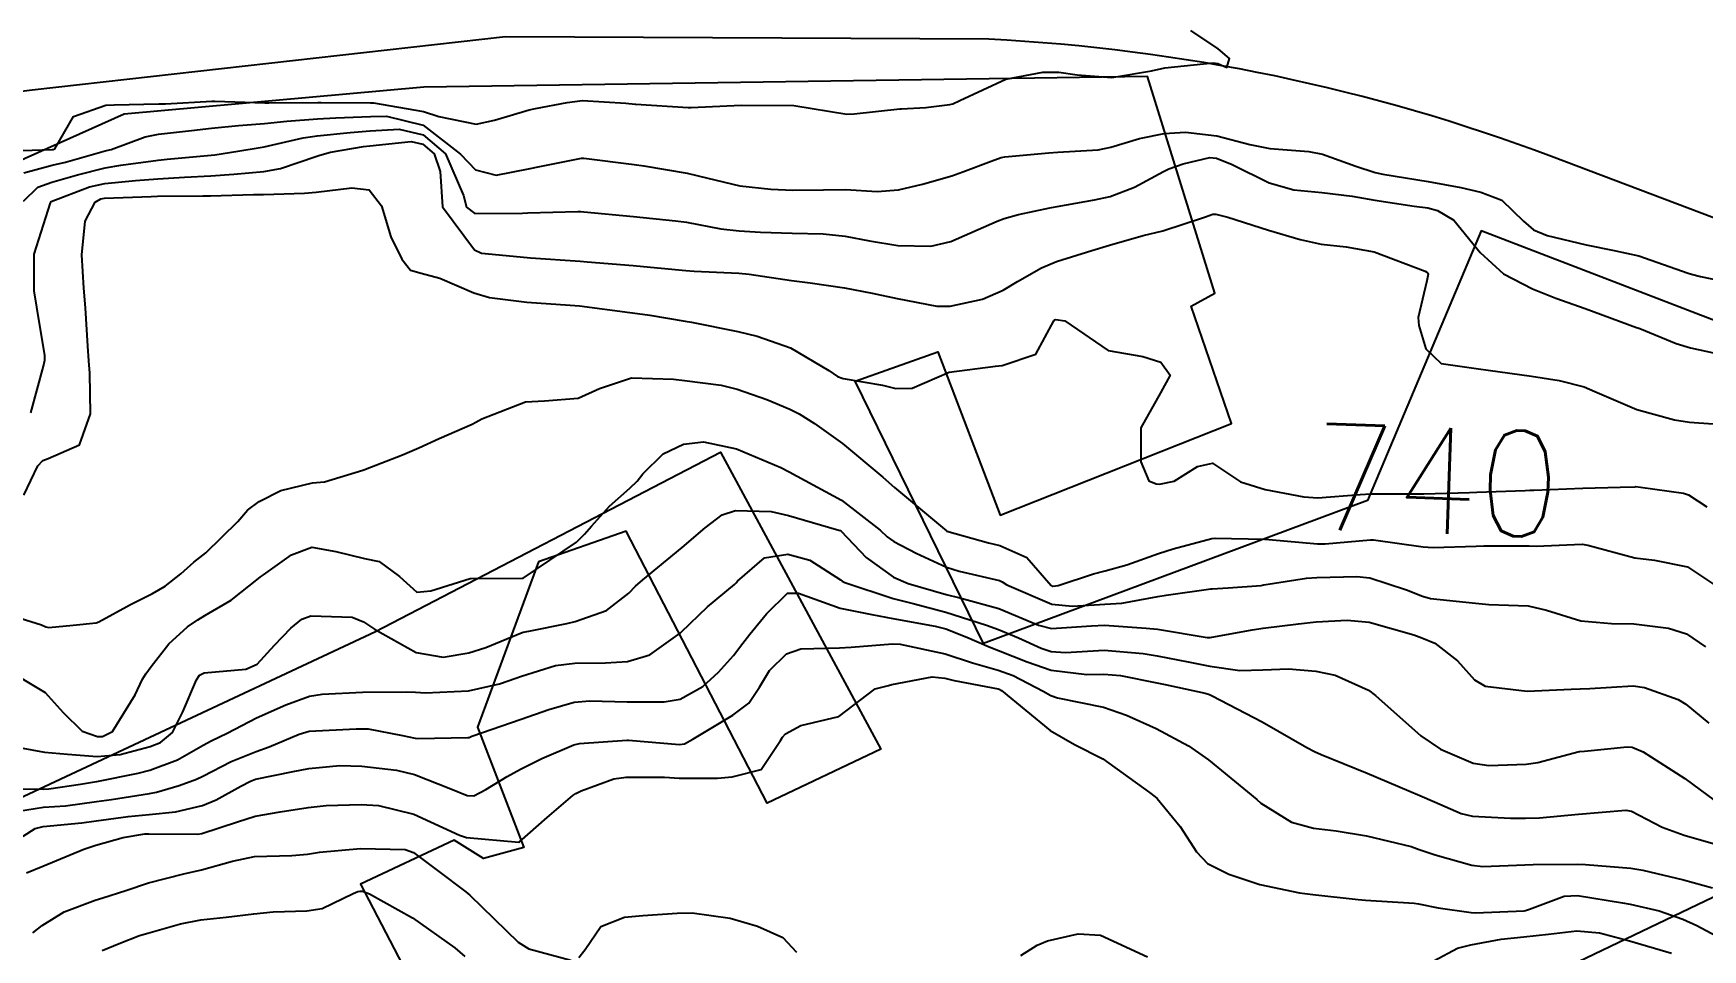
# Model space of a CAD drawing. Header units: metres. Extents: x 318500 to 325275, y 7408834 to 7428799.
# Drawn here: x 323143.2 to 323206.3, y 7420948.8 to 7420983.5 of the extents above; entities that cross this region are included whole.
import ezdxf
from ezdxf.enums import TextEntityAlignment as Align

# ---------------------------------------------------------------- set-up
doc = ezdxf.new("R2010")
doc.units = ezdxf.units.M
doc.header["$MEASUREMENT"] = 0
for name, color, linetype in [('Cotas', 45, 'Continuous'), ('Curvas de Nivel 1m', 11, 'Continuous'), ('Curvas de Nivel 5m', 15, 'Continuous'), ('Edificações', 30, 'Continuous'), ('Linha Férrea', 20, 'Continuous'), ('Vias Primárias', 230, 'Continuous')]:
    doc.layers.add(name, color=color, linetype=linetype)
doc.styles.add('Style-STANDARD', font='STANDARD.shx')

msp = doc.modelspace()

# ---------------------------------------------------------------- linework, layer by layer
at = {"layer": 'Curvas de Nivel 1m', "flags": 128}
for points, elevation in [([(323142.068, 7420979.008), (323143.949, 7420979.062), (323143.984, 7420979.065), (323144.039, 7420979.099), (323144.743, 7420980.314), (323145.975, 7420980.738), (323146.289, 7420980.753), (323147.976, 7420980.79), (323148.225, 7420980.798), (323149.978, 7420980.899), (323150.096, 7420980.9), (323151.978, 7420980.834), (323152.129, 7420980.837), (323153.978, 7420980.839), (323154.107, 7420980.839), (323155.978, 7420980.836), (323156.082, 7420980.834), (323157.974, 7420980.505), (323158.563, 7420980.312), (323159.967, 7420980.028), (323160.667, 7420980.182), (323161.976, 7420980.571), (323162.21, 7420980.623), (323163.412, 7420980.839), (323163.981, 7420980.914), (323165.619, 7420980.814), (323165.98, 7420980.784), (323166.004, 7420980.785), (323167.978, 7420980.66), (323168.1, 7420980.656), (323169.98, 7420980.75), (323171.98, 7420980.73), (323173.976, 7420980.409), (323174.26, 7420980.411), (323175.979, 7420980.606), (323176.038, 7420980.611), (323176.959, 7420980.66), (323177.867, 7420980.765), (323177.981, 7420980.79), (323178.252, 7420980.915), (323179.991, 7420981.723), (323181.386, 7420981.991), (323181.994, 7420981.985), (323182.682, 7420981.894), (323183.992, 7420981.785), (323185.49, 7420982.043), (323185.996, 7420982.154), (323187.828, 7420982.342), (323187.998, 7420982.324), (323188.338, 7420982.165), (323188.436, 7420982.506), (323188.006, 7420982.879), (323186.978, 7420983.563)], 736), ([(323142.864, 7420977.116), (323143.398, 7420977.638), (323143.931, 7420977.838), (323144.905, 7420978.115), (323145.94, 7420978.38), (323146.533, 7420978.472), (323147.944, 7420978.666), (323148.286, 7420978.704), (323149.947, 7420978.853), (323150.096, 7420978.869), (323150.96, 7420979.005), (323151.802, 7420979.143), (323151.953, 7420979.174), (323153.429, 7420979.504), (323153.959, 7420979.581), (323155.203, 7420979.71), (323155.963, 7420979.774), (323157.053, 7420979.834), (323157.961, 7420979.628), (323158.804, 7420978.901), (323159.492, 7420977.328), (323159.609, 7420976.893), (323159.918, 7420976.647), (323161.713, 7420976.658), (323161.918, 7420976.671), (323163.808, 7420976.721), (323163.919, 7420976.719), (323164.039, 7420976.708), (323165.917, 7420976.532), (323167.507, 7420976.377), (323167.915, 7420976.316), (323169.221, 7420976.068), (323169.912, 7420975.989), (323170.716, 7420975.938), (323171.912, 7420975.906), (323173.083, 7420975.884), (323173.911, 7420975.794), (323174.839, 7420975.616), (323175.908, 7420975.443), (323177.149, 7420975.416), (323177.909, 7420975.592), (323179.656, 7420976.362), (323179.918, 7420976.464), (323180.46, 7420976.612), (323181.655, 7420976.863), (323181.925, 7420976.91), (323183.34, 7420977.165), (323183.931, 7420977.291), (323184.851, 7420977.642), (323185.945, 7420978.23), (323186.151, 7420978.333), (323186.693, 7420978.529), (323187.701, 7420978.766), (323187.953, 7420978.742), (323188.535, 7420978.504), (323189.94, 7420977.803), (323190.873, 7420977.538), (323191.935, 7420977.439), (323193.071, 7420977.305), (323193.931, 7420977.158), (323195.425, 7420976.926), (323195.934, 7420976.858), (323196.297, 7420976.768), (323196.915, 7420976.395), (323197.912, 7420975.169), (323198.791, 7420974.367), (323199.892, 7420973.801), (323200.78, 7420973.448), (323201.881, 7420973.051), (323203.827, 7420972.345), (323203.87, 7420972.327), (323203.944, 7420972.299), (323205.327, 7420971.74), (323205.863, 7420971.569), (323206.738, 7420971.384)], 738), ([(323142.869, 7420978.183), (323143.941, 7420978.478), (323144.449, 7420978.586), (323145.949, 7420979.015), (323145.994, 7420979.025), (323146.174, 7420979.068), (323147.464, 7420979.548), (323147.959, 7420979.644), (323149.206, 7420979.786), (323149.963, 7420979.88), (323150.991, 7420979.978), (323151.966, 7420980.056), (323152.809, 7420980.14), (323153.969, 7420980.226), (323154.666, 7420980.263), (323155.971, 7420980.314), (323156.577, 7420980.325), (323157.966, 7420979.985), (323159.382, 7420978.896), (323159.941, 7420978.3), (323160.722, 7420978.095), (323161.942, 7420978.341), (323162.373, 7420978.424), (323163.949, 7420978.734), (323164.039, 7420978.739), (323165.945, 7420978.498), (323166.302, 7420978.447), (323167.941, 7420978.173), (323168.727, 7420977.979), (323169.934, 7420977.696), (323171.104, 7420977.567), (323171.932, 7420977.53), (323173.099, 7420977.546), (323173.933, 7420977.552), (323175.129, 7420977.485), (323175.933, 7420977.539), (323176.843, 7420977.754), (323177.941, 7420978.078), (323178.359, 7420978.228), (323179.431, 7420978.628), (323179.811, 7420978.764), (323179.953, 7420978.795), (323181.606, 7420978.945), (323181.956, 7420978.972), (323183.477, 7420979.055), (323183.959, 7420979.152), (323185.033, 7420979.485), (323185.967, 7420979.667), (323186.775, 7420979.721), (323187.966, 7420979.579), (323189.206, 7420979.252), (323189.959, 7420979.111), (323191.433, 7420978.993), (323191.957, 7420978.895), (323193.212, 7420978.441), (323193.947, 7420978.201), (323194.235, 7420978.139), (323195.944, 7420977.856), (323197.18, 7420977.63), (323197.941, 7420977.456), (323198.727, 7420977.157), (323199.557, 7420976.356), (323199.925, 7420976.027), (323200.449, 7420975.818), (323201.917, 7420975.469), (323202.979, 7420975.249), (323203.911, 7420975.044), (323205.779, 7420974.395), (323205.901, 7420974.351), (323206.246, 7420974.267), (323207.895, 7420973.925)], 737), ([(323143.134, 7420969.107), (323143.613, 7420970.877), (323143.662, 7420971.103), (323143.669, 7420971.276), (323143.368, 7420973.108), (323143.259, 7420973.729), (323143.264, 7420975.11), (323143.877, 7420977.058), (323143.901, 7420977.1), (323145.352, 7420977.655), (323145.931, 7420977.786), (323147.094, 7420977.897), (323147.934, 7420977.963), (323148.944, 7420978.026), (323149.936, 7420978.074), (323150.807, 7420978.137), (323151.939, 7420978.236), (323152.579, 7420978.345), (323153.948, 7420978.812), (323154.062, 7420978.855), (323154.46, 7420978.962), (323155.714, 7420979.183), (323155.954, 7420979.212), (323157.51, 7420979.364), (323157.955, 7420979.267), (323158.379, 7420978.906), (323158.609, 7420978.234), (323158.693, 7420976.902), (323159.904, 7420975.28), (323160.165, 7420975.148), (323161.901, 7420974.986), (323162.02, 7420974.977), (323163.9, 7420974.848), (323164.168, 7420974.827), (323165.898, 7420974.684), (323166.034, 7420974.671), (323167.896, 7420974.49), (323168.204, 7420974.467), (323169.895, 7420974.399), (323170.283, 7420974.358), (323171.891, 7420974.113), (323172.586, 7420974.023), (323173.887, 7420973.839), (323174.934, 7420973.635), (323175.881, 7420973.432), (323177.382, 7420973.15), (323177.877, 7420973.141), (323179.107, 7420973.406), (323179.887, 7420973.747), (323180.423, 7420974.081), (323181.335, 7420974.598), (323181.902, 7420974.84), (323183.235, 7420975.248), (323183.909, 7420975.453), (323185.177, 7420975.815), (323185.915, 7420975.995), (323187.499, 7420976.516), (323187.81, 7420976.623), (323187.922, 7420976.629), (323188.38, 7420976.505), (323189.915, 7420976.014), (323191.111, 7420975.671), (323191.91, 7420975.492), (323192.855, 7420975.392), (323193.908, 7420975.205), (323195.841, 7420974.471), (323195.9, 7420974.435), (323195.925, 7420974.41), (323195.949, 7420974.36), (323195.895, 7420974.1), (323195.571, 7420972.716), (323195.591, 7420972.413), (323195.861, 7420971.531), (323196.436, 7420970.982), (323197.854, 7420970.78), (323198.211, 7420970.732), (323199.852, 7420970.505), (323200.897, 7420970.34), (323201.846, 7420970.094), (323202.245, 7420969.923), (323203.834, 7420969.245), (323205.262, 7420968.845), (323205.827, 7420968.756), (323207.437, 7420968.643)], 739), ([(323141.718, 7420961.668), (323143.536, 7420961.102), (323143.709, 7420961.023), (323143.813, 7420960.994), (323144.732, 7420961.085), (323145.609, 7420961.175), (323145.712, 7420961.21), (323146.901, 7420961.874), (323147.729, 7420962.285), (323148.208, 7420962.56), (323148.812, 7420963.029), (323149.298, 7420963.471), (323149.748, 7420963.82), (323150.96, 7420965.002), (323151.326, 7420965.437), (323151.772, 7420965.763), (323152.586, 7420966.173), (323153.782, 7420966.468), (323154.238, 7420966.508), (323155.685, 7420966.942), (323155.754, 7420966.977), (323155.791, 7420966.989), (323157.19, 7420967.528), (323157.803, 7420967.792), (323158.574, 7420968.137), (323159.817, 7420968.688), (323159.951, 7420968.755), (323160.18, 7420968.885), (323161.827, 7420969.524), (323162.546, 7420969.568), (323163.828, 7420969.667), (323164.624, 7420970.031), (323165.836, 7420970.441), (323167.43, 7420970.38), (323167.836, 7420970.335), (323169.232, 7420970.157), (323169.833, 7420970.01), (323170.955, 7420969.612), (323171.825, 7420969.255), (323172.175, 7420969.077), (323172.761, 7420968.716), (323173.809, 7420967.958), (323175.336, 7420966.677), (323175.784, 7420966.295), (323177.74, 7420964.65), (323177.76, 7420964.639), (323179.326, 7420964.197), (323179.755, 7420964.096), (323180.786, 7420963.64), (323181.697, 7420962.591), (323181.74, 7420962.562), (323181.768, 7420962.561), (323181.969, 7420962.588), (323183.296, 7420963.023), (323183.746, 7420963.141), (323184.564, 7420963.37), (323185.759, 7420963.802), (323186.315, 7420963.978), (323187.768, 7420964.361), (323187.896, 7420964.38), (323189.768, 7420964.335), (323189.93, 7420964.325), (323191.765, 7420964.159), (323192.061, 7420964.16), (323193.768, 7420964.318), (323193.882, 7420964.315), (323195.765, 7420964.047), (323196.142, 7420964.027), (323197.765, 7420964.072), (323198.058, 7420964.083), (323199.766, 7420964.084), (323200.035, 7420964.078), (323201.767, 7420964.145), (323201.984, 7420964.109), (323203.76, 7420963.626), (323204.506, 7420963.541), (323205.755, 7420963.289), (323207.3, 7420962.254)], 741), ([(323142.732, 7420959.109), (323143.674, 7420958.546), (323144.357, 7420957.78), (323145.078, 7420957.079), (323145.657, 7420956.879), (323145.84, 7420956.884), (323146.226, 7420957.062), (323147.084, 7420958.459), (323147.359, 7420959.045), (323147.483, 7420959.243), (323147.687, 7420959.53), (323148.351, 7420960.383), (323149.061, 7420961.026), (323149.443, 7420961.294), (323149.716, 7420961.453), (323150.705, 7420962.026), (323151.738, 7420962.845), (323151.819, 7420962.909), (323151.929, 7420962.988), (323152.984, 7420963.741), (323153.751, 7420964.029), (323154.659, 7420963.867), (323155.747, 7420963.608), (323156.303, 7420963.489), (323157.074, 7420962.92), (323157.731, 7420962.332), (323158.257, 7420962.38), (323159.739, 7420962.855), (323159.774, 7420962.855), (323161.74, 7420962.86), (323163.754, 7420964.225), (323164.061, 7420964.522), (323164.322, 7420964.824), (323165.002, 7420965.587), (323165.782, 7420966.263), (323166.058, 7420966.534), (323166.27, 7420966.803), (323167.032, 7420967.561), (323167.807, 7420967.935), (323168.565, 7420968.012), (323169.805, 7420967.756), (323171.483, 7420967.045), (323171.792, 7420966.882), (323172.103, 7420966.725), (323173.777, 7420965.813), (323175.233, 7420964.678), (323175.507, 7420964.423), (323175.756, 7420964.25), (323176.599, 7420963.814), (323177.746, 7420963.279), (323178.226, 7420963.124), (323179.742, 7420962.778), (323179.853, 7420962.73), (323180.029, 7420962.616), (323181.729, 7420961.878), (323182.505, 7420961.806), (323183.73, 7420961.877), (323184.368, 7420961.923), (323185.734, 7420962.17), (323186.05, 7420962.22), (323187.739, 7420962.454), (323187.79, 7420962.459), (323188.384, 7420962.504), (323189.642, 7420962.591), (323189.742, 7420962.606), (323191.352, 7420962.859), (323191.746, 7420962.884), (323193.257, 7420962.927), (323193.747, 7420962.877), (323195.134, 7420962.416), (323195.737, 7420962.177), (323196.042, 7420962.099), (323197.733, 7420961.924), (323198.237, 7420961.867), (323199.732, 7420961.814), (323200.42, 7420961.653), (323201.724, 7420961.245), (323202.884, 7420961.152), (323203.723, 7420961.137), (323205.03, 7420960.971), (323205.717, 7420960.757), (323206.431, 7420960.263)], 742), ([(323142.221, 7420956.545), (323143.648, 7420956.285), (323144.523, 7420956.211), (323145.646, 7420956.124), (323146.509, 7420956.195), (323147.652, 7420956.501), (323148.034, 7420956.656), (323148.489, 7420957.032), (323148.887, 7420957.808), (323149.4, 7420959.023), (323149.513, 7420959.191), (323149.684, 7420959.281), (323151.265, 7420959.418), (323151.689, 7420959.617), (323152.349, 7420960.332), (323152.969, 7420960.977), (323153.379, 7420961.309), (323153.717, 7420961.438), (323155.279, 7420961.384), (323155.714, 7420961.214), (323156.122, 7420960.934), (323157.697, 7420960.056), (323158.717, 7420959.878), (323159.697, 7420960.04), (323160.333, 7420960.248), (323161.709, 7420960.807), (323161.748, 7420960.82), (323161.958, 7420960.856), (323163.396, 7420961.154), (323163.716, 7420961.221), (323164.897, 7420961.643), (323165.732, 7420962.293), (323165.988, 7420962.555), (323166.269, 7420962.802), (323167.752, 7420964.02), (323168.625, 7420964.767), (323169.264, 7420965.261), (323169.77, 7420965.42), (323171.123, 7420965.383), (323171.768, 7420965.232), (323173.593, 7420964.703), (323173.721, 7420964.662), (323173.759, 7420964.64), (323174.714, 7420963.649), (323175.742, 7420962.897), (323176.297, 7420962.664), (323177.734, 7420962.25), (323178.253, 7420962.121), (323179.726, 7420961.718), (323181.226, 7420961.089), (323181.716, 7420960.963), (323183.226, 7420961.067), (323183.718, 7420961.081), (323185.29, 7420960.973), (323185.716, 7420960.936), (323187.598, 7420960.625), (323187.712, 7420960.619), (323189.298, 7420960.913), (323189.717, 7420960.97), (323191.048, 7420961.142), (323191.721, 7420961.218), (323192.889, 7420961.276), (323193.722, 7420961.2), (323195.406, 7420960.722), (323195.713, 7420960.613), (323196.204, 7420960.403), (323197.055, 7420959.741), (323197.696, 7420959.02), (323198.099, 7420958.779), (323199.692, 7420958.595), (323201.358, 7420958.669), (323201.693, 7420958.677), (323202.062, 7420958.693), (323203.695, 7420958.789), (323204.129, 7420958.728), (323205.392, 7420958.274), (323205.687, 7420958.101), (323206.561, 7420957.377)], 743), ([(323141.845, 7420954.9), (323143.627, 7420954.892), (323143.821, 7420954.903), (323145.012, 7420955.079), (323145.539, 7420955.163), (323145.632, 7420955.182), (323147.196, 7420955.487), (323147.638, 7420955.602), (323148.676, 7420955.999), (323149.653, 7420956.545), (323149.957, 7420956.714), (323150.552, 7420957.007), (323151.666, 7420957.583), (323152.775, 7420958.077), (323153.674, 7420958.397), (323154.147, 7420958.484), (323155.676, 7420958.548), (323157.329, 7420958.568), (323157.676, 7420958.552), (323158.055, 7420958.528), (323159.677, 7420958.6), (323160.848, 7420958.872), (323161.462, 7420959.085), (323161.685, 7420959.164), (323162.969, 7420959.563), (323163.692, 7420959.651), (323164.853, 7420959.658), (323165.694, 7420959.714), (323166.531, 7420959.964), (323167.673, 7420960.781), (323167.694, 7420960.796), (323167.711, 7420960.817), (323168.713, 7420961.778), (323169.738, 7420962.628), (323169.798, 7420962.69), (323169.847, 7420962.749), (323170.861, 7420963.627), (323171.75, 7420963.774), (323172.574, 7420963.543), (323173.741, 7420962.799), (323173.796, 7420962.754), (323173.902, 7420962.698), (323175.731, 7420962.091), (323176.49, 7420961.901), (323177.724, 7420961.58), (323179.26, 7420961.084), (323179.715, 7420960.925), (323180.464, 7420960.609), (323181.327, 7420960.217), (323181.705, 7420960.087), (323182.24, 7420960.049), (323183.706, 7420960.14), (323185.177, 7420960.02), (323185.704, 7420959.925), (323186.878, 7420959.698), (323187.7, 7420959.531), (323188.825, 7420959.373), (323189.699, 7420959.396), (323190.666, 7420959.442), (323191.699, 7420959.344), (323192.44, 7420959.192), (323193.692, 7420958.627), (323193.953, 7420958.427), (323195.667, 7420956.907), (323196.409, 7420956.399), (323197.652, 7420955.868), (323198.244, 7420955.778), (323199.652, 7420955.834), (323200.1, 7420955.899), (323201.66, 7420956.305), (323201.679, 7420956.31), (323201.855, 7420956.327), (323203.474, 7420956.492), (323203.663, 7420956.469), (323204.071, 7420956.294), (323205.645, 7420955.284), (323207.051, 7420954.256)], 744), ([(323142.842, 7420953.108), (323143.302, 7420953.406), (323143.606, 7420953.475), (323145.066, 7420953.62), (323145.609, 7420953.688), (323146.814, 7420953.85), (323147.613, 7420953.934), (323148.609, 7420954.036), (323149.619, 7420954.274), (323150.146, 7420954.488), (323151.079, 7420954.998), (323151.435, 7420955.191), (323151.634, 7420955.259), (323153.055, 7420955.553), (323153.641, 7420955.672), (323154.813, 7420955.778), (323155.642, 7420955.751), (323156.955, 7420955.606), (323157.638, 7420955.437), (323159.012, 7420954.896), (323159.626, 7420954.647), (323159.879, 7420954.633), (323160.333, 7420954.879), (323161.137, 7420955.368), (323161.642, 7420955.646), (323162.446, 7420956.05), (323163.656, 7420956.558), (323163.877, 7420956.608), (323165.659, 7420956.738), (323165.73, 7420956.738), (323167.657, 7420956.574), (323167.837, 7420956.597), (323168.154, 7420956.773), (323169.669, 7420957.681), (323170.279, 7420958.139), (323170.675, 7420958.74), (323171.057, 7420959.369), (323171.699, 7420960), (323172.237, 7420960.187), (323173.703, 7420960.229), (323174.146, 7420960.251), (323175.706, 7420960.385), (323175.999, 7420960.374), (323177.7, 7420960.009), (323178.727, 7420959.666), (323179.698, 7420959.383), (323180.263, 7420959.179), (323181.402, 7420958.594), (323181.688, 7420958.432), (323181.937, 7420958.337), (323183.681, 7420957.985), (323184.546, 7420957.688), (323185.67, 7420957.178), (323186.897, 7420956.521), (323187.652, 7420955.999), (323189.472, 7420954.492), (323189.629, 7420954.358), (323190.789, 7420953.64), (323191.62, 7420953.416), (323192.478, 7420953.307), (323193.617, 7420953.122), (323195.312, 7420952.714), (323195.612, 7420952.611), (323195.757, 7420952.554), (323196.213, 7420952.401), (323197.605, 7420952.014), (323198.01, 7420951.968), (323199.605, 7420952.023), (323199.913, 7420952.039), (323201.606, 7420952.047), (323201.898, 7420952.033), (323203.604, 7420951.901), (323204.066, 7420951.831), (323205.598, 7420951.456), (323206.696, 7420951.156)], 746), ([(323142.975, 7420951.718), (323143.589, 7420951.978), (323145.14, 7420952.622), (323145.597, 7420952.772), (323146.631, 7420953.055), (323147.45, 7420953.194), (323147.602, 7420953.202), (323149.438, 7420953.186), (323149.603, 7420953.207), (323150.951, 7420953.658), (323151.613, 7420953.867), (323152.559, 7420954.033), (323153.618, 7420954.192), (323154.302, 7420954.271), (323155.62, 7420954.303), (323156.282, 7420954.268), (323157.615, 7420953.943), (323159.341, 7420953.146), (323159.603, 7420953.055), (323161.576, 7420952.884), (323161.601, 7420952.894), (323162.648, 7420953.811), (323163.627, 7420954.642), (323163.735, 7420954.723), (323163.936, 7420954.827), (323165.176, 7420955.276), (323165.638, 7420955.341), (323167.086, 7420955.34), (323167.638, 7420955.307), (323169.091, 7420955.305), (323169.639, 7420955.355), (323170.746, 7420955.636), (323171.466, 7420956.732), (323171.541, 7420956.851), (323171.662, 7420956.973), (323172.233, 7420957.288), (323173.669, 7420957.631), (323175.053, 7420958.679), (323175.546, 7420958.808), (323175.683, 7420958.839), (323177.208, 7420959.134), (323177.686, 7420959.079), (323178.032, 7420958.991), (323179.691, 7420958.686), (323179.741, 7420958.67), (323179.824, 7420958.618), (323181.668, 7420957.108), (323182.582, 7420956.581), (323183.652, 7420956.033), (323185.411, 7420954.766), (323185.631, 7420954.602), (323185.705, 7420954.539), (323186.575, 7420953.481), (323187.19, 7420952.516), (323187.604, 7420952.077), (323188.419, 7420951.68), (323189.592, 7420951.278), (323191.087, 7420950.968), (323191.587, 7420950.911), (323193.307, 7420950.712), (323193.584, 7420950.687), (323195.418, 7420950.577), (323195.582, 7420950.551), (323196.322, 7420950.399), (323197.578, 7420950.221), (323197.738, 7420950.218), (323199.579, 7420950.29), (323199.631, 7420950.298), (323199.784, 7420950.348), (323201.085, 7420950.838), (323201.588, 7420950.864), (323203.296, 7420950.593), (323203.584, 7420950.538), (323204.68, 7420950.283), (323205.576, 7420949.978), (323206.108, 7420949.728), (323207.561, 7420948.953)], 747), ([(323143.209, 7420949.45), (323143.56, 7420949.735), (323144.399, 7420950.256), (323145.574, 7420950.692), (323145.863, 7420950.778), (323146.721, 7420951.053), (323147.583, 7420951.341), (323148.922, 7420951.691), (323149.588, 7420951.838), (323150.759, 7420952.17), (323151.594, 7420952.341), (323153.001, 7420952.376), (323153.595, 7420952.429), (323154.045, 7420952.506), (323155.597, 7420952.65), (323157.286, 7420952.604), (323157.596, 7420952.49), (323158.503, 7420951.81), (323159.581, 7420951.008), (323159.734, 7420950.878), (323161.554, 7420949.107), (323161.963, 7420948.854), (323163.544, 7420948.429)], 748), ([(323145.829, 7420948.782), (323146.472, 7420949.056), (323147.25, 7420949.349), (323147.556, 7420949.443), (323148.799, 7420949.79), (323149.564, 7420949.943), (323150.525, 7420950.046), (323151.568, 7420950.177), (323152.292, 7420950.256), (323153.57, 7420950.287), (323154.153, 7420950.373), (323155.314, 7420950.943), (323155.498, 7420951.023), (323155.581, 7420951.037), (323155.669, 7420951.027), (323155.934, 7420950.935), (323157.567, 7420950.019), (323159.167, 7420948.886), (323159.545, 7420948.558)], 749), ([(323163.844, 7420948.528), (323164.085, 7420948.825), (323164.682, 7420949.7), (323165.569, 7420950.054), (323166.261, 7420950.108), (323167.571, 7420950.194), (323168.134, 7420950.209), (323169.569, 7420950.015), (323170.596, 7420949.708), (323171.558, 7420949.281), (323172.071, 7420948.722)], 748), ([(323196.168, 7420948.401), (323197.063, 7420948.881), (323197.559, 7420949.003), (323198.71, 7420949.216), (323199.564, 7420949.307), (323200.503, 7420949.403), (323201.568, 7420949.535), (323202.429, 7420949.455), (323203.563, 7420949.157), (323205.146, 7420948.686)], 748), ([(323180.55, 7420948.605), (323181.166, 7420948.986), (323181.558, 7420949.148), (323182.723, 7420949.418), (323183.562, 7420949.374), (323185.335, 7420948.543)], 748)]:
    msp.add_lwpolyline(points, dxfattribs=dict(at, elevation=elevation))
at = {"layer": 'Curvas de Nivel 5m', "flags": 128}
for points, elevation in [([(323142.878, 7420966.004), (323143.397, 7420967.104), (323143.589, 7420967.306), (323143.794, 7420967.384), (323144.976, 7420967.908), (323145.387, 7420969.076), (323145.368, 7420970.61), (323145.333, 7420971.078), (323145.294, 7420971.633), (323145.202, 7420973.08), (323145.139, 7420973.824), (323145.066, 7420975.083), (323145.193, 7420976.361), (323145.565, 7420977.075), (323145.788, 7420977.206), (323145.922, 7420977.231), (323147.682, 7420977.294), (323147.924, 7420977.3), (323149.632, 7420977.316), (323149.924, 7420977.319), (323151.558, 7420977.363), (323151.926, 7420977.369), (323153.481, 7420977.42), (323153.927, 7420977.453), (323155.266, 7420977.614), (323155.929, 7420977.543), (323156.39, 7420976.933), (323156.747, 7420975.766), (323157.153, 7420974.921), (323157.488, 7420974.51), (323157.892, 7420974.388), (323158.594, 7420974.199), (323159.881, 7420973.644), (323160.472, 7420973.474), (323161.877, 7420973.302), (323163.523, 7420973.188), (323163.875, 7420973.156), (323165.772, 7420972.91), (323165.871, 7420972.898), (323166.537, 7420972.8), (323167.867, 7420972.582), (323168.102, 7420972.541), (323169.862, 7420972.186), (323170.586, 7420972.016), (323171.853, 7420971.566), (323173.294, 7420970.708), (323173.626, 7420970.491), (323173.837, 7420970.415), (323175.32, 7420970.163), (323175.834, 7420970.036), (323176.448, 7420970.049), (323177.84, 7420970.65), (323179.594, 7420970.874), (323179.844, 7420970.897), (323181.116, 7420971.336), (323181.8, 7420972.591), (323181.829, 7420972.632), (323181.871, 7420972.642), (323182.213, 7420972.587), (323183.854, 7420971.473), (323185.159, 7420971.241), (323185.847, 7420971.027), (323186.197, 7420970.535), (323185.833, 7420969.863), (323185.09, 7420968.551), (323185.095, 7420967.256), (323185.39, 7420966.546), (323185.67, 7420966.423), (323185.789, 7420966.417), (323186.354, 7420966.532), (323187.227, 7420967.09), (323187.8, 7420967.205), (323188.859, 7420966.499), (323189.787, 7420966.218), (323191.256, 7420965.939), (323191.784, 7420965.901), (323193.374, 7420966.024), (323193.786, 7420966.052), (323194.163, 7420966.05), (323195.786, 7420966.053), (323197.505, 7420966.102), (323197.787, 7420966.113), (323199.618, 7420966.182), (323199.788, 7420966.186), (323199.942, 7420966.195), (323201.789, 7420966.263), (323203.202, 7420966.309), (323203.768, 7420966.322), (323203.79, 7420966.326), (323203.978, 7420966.297), (323205.597, 7420966.082), (323205.787, 7420966.012), (323206.48, 7420965.566)], 740), ([(323142.672, 7420954.052), (323143.617, 7420954.201), (323144.443, 7420954.262), (323145.62, 7420954.415), (323146.185, 7420954.499), (323147.625, 7420954.723), (323147.889, 7420954.774), (323148.748, 7420955.029), (323149.393, 7420955.263), (323149.635, 7420955.38), (323150.71, 7420955.938), (323151.65, 7420956.315), (323152.148, 7420956.487), (323153.275, 7420956.966), (323153.661, 7420957.075), (323155.435, 7420957.17), (323155.662, 7420957.173), (323155.888, 7420957.162), (323157.183, 7420956.917), (323157.659, 7420956.815), (323157.766, 7420956.801), (323159.659, 7420956.834), (323159.704, 7420956.845), (323159.803, 7420956.888), (323161.667, 7420957.534), (323162.72, 7420957.893), (323163.673, 7420958.175), (323164.27, 7420958.228), (323165.674, 7420958.185), (323167.069, 7420958.184), (323167.675, 7420958.291), (323168.537, 7420958.767), (323169.133, 7420959.313), (323169.698, 7420959.945), (323170.05, 7420960.401), (323170.31, 7420960.744), (323170.94, 7420961.52), (323171.733, 7420962.293), (323172.157, 7420962.301), (323173.726, 7420961.735), (323174.919, 7420961.485), (323175.72, 7420961.339), (323177.321, 7420961.049), (323177.715, 7420960.952), (323178.517, 7420960.638), (323179.353, 7420960.273), (323179.705, 7420960.134), (323180.792, 7420959.695), (323181.698, 7420959.382), (323183.046, 7420959.227), (323183.697, 7420959.23), (323184.315, 7420959.179), (323185.694, 7420958.909), (323186.004, 7420958.846), (323187.522, 7420958.513), (323187.689, 7420958.46), (323187.787, 7420958.41), (323189.674, 7420957.427), (323191.368, 7420956.464), (323191.658, 7420956.306), (323191.911, 7420956.202), (323193.646, 7420955.49), (323195.221, 7420954.829), (323195.634, 7420954.652), (323196.186, 7420954.402), (323197.201, 7420953.962), (323197.625, 7420953.861), (323199.063, 7420953.797), (323199.624, 7420953.795), (323200.16, 7420953.809), (323201.626, 7420953.937), (323203.424, 7420954.099), (323203.628, 7420954.06), (323204.795, 7420953.455), (323205.619, 7420953.154), (323207.162, 7420952.707)], 745)]:
    msp.add_lwpolyline(points, dxfattribs=dict(at, elevation=elevation))
at = {"layer": 'Edificações'}
for points in [[(323209.129, 7420971.692), (323197.955, 7420975.991), (323193.653, 7420965.799), (323179.148, 7420960.392), (323174.29, 7420970.306), (323177.413, 7420971.415), (323179.773, 7420965.245), (323188.517, 7420968.711), (323186.99, 7420973.148), (323187.892, 7420973.633), (323185.343, 7420981.822), (323185.343, 7420981.822), (323157.991, 7420981.421), (323146.66, 7420980.4), (323138.435, 7420976.726)], [(323138.282, 7420952.482), (323156.169, 7420960.843), (323169.197, 7420967.623), (323175.26, 7420956.394), (323170.968, 7420954.352), (323165.639, 7420964.644), (323162.328, 7420963.478), (323160.017, 7420957.228), (323161.768, 7420952.679), (323160.242, 7420952.263), (323159.131, 7420952.956), (323155.592, 7420951.292), (323165.938, 7420931.42), (323170.033, 7420933.847), (323166.421, 7420940.662), (323171.626, 7420942.395), (323172.389, 7420939.483), (323177.108, 7420940.87), (323179.7, 7420935.951), (323198.937, 7420944.775), (323198.034, 7420946.647), (323227.113, 7420960.582)]]:
    msp.add_lwpolyline(points, dxfattribs=at)
at = {"layer": 'Linha Férrea'}
for points in [[(322143.825, 7422393.254, 0.177055), (322348.62, 7422102.056), (322434.806, 7422041.149, -0.110991), (322629.993, 7421830.678), (322682.61, 7421743.599), (322746.773, 7421641.593), (322762.264, 7421616.034), (322784.09, 7421580.598, 0.089131), (322895.412, 7421449.131), (322994.737, 7421367.338, -0.08158), (323134.171, 7421212.836), (323192.504, 7421114.159, 0.09806), (323348.116, 7420944.919), (323507.932, 7420825.984), (323699.619, 7420681.705), (323733.067, 7420655.668, -0.104587), (323843.705, 7420529.863, -0.339852), (323771.4, 7420065.587)], [(323771.4, 7420065.587, 0.339852), (323843.705, 7420529.863, 0.104587), (323733.067, 7420655.668), (323699.619, 7420681.705), (323507.932, 7420825.984), (323348.116, 7420944.919, -0.09806), (323192.504, 7421114.159), (323134.171, 7421212.836, 0.08158), (322994.737, 7421367.338), (322895.412, 7421449.131, -0.089131), (322784.09, 7421580.598), (322762.264, 7421616.034), (322746.773, 7421641.593), (322682.61, 7421743.599), (322629.993, 7421830.678, 0.110991), (322434.806, 7422041.149), (322348.62, 7422102.056, -0.177055), (322143.825, 7422393.254)], [(322140.246, 7422392.292, 0.177815), (322346.493, 7422099.021), (322440.925, 7422031.999, -0.098061), (322613.888, 7421848.216), (322683.948, 7421733.892), (322746.506, 7421634.335), (322780.475, 7421578.692, 0.094269), (322901.272, 7421438.87), (322999.189, 7421358.366, -0.08072), (323136.386, 7421201.409), (323184.599, 7421119.369, 0.102464), (323355.759, 7420933.913), (323510.091, 7420819.318), (323694.288, 7420680.697, -0.007988), (323738.117, 7420646.682, -0.098634), (323840.146, 7420527.887, -0.339824), (323768.602, 7420068.543)], [(323768.602, 7420068.543, 0.339824), (323840.146, 7420527.887, 0.098634), (323738.117, 7420646.682, 0.007988), (323694.288, 7420680.697), (323510.091, 7420819.318), (323355.759, 7420933.913, -0.102464), (323184.599, 7421119.369), (323136.386, 7421201.409, 0.08072), (322999.189, 7421358.366), (322901.272, 7421438.87, -0.094269), (322780.475, 7421578.692), (322746.506, 7421634.335), (322683.948, 7421733.892), (322613.888, 7421848.216, 0.098061), (322440.925, 7422031.999), (322346.493, 7422099.021, -0.177815), (322140.246, 7422392.292)]]:
    msp.add_lwpolyline(points, format="xyb", dxfattribs=at)
at = {"layer": 'Vias Primárias'}
for points in [[(323715.644, 7420145.548, 0), (323709.04, 7420132.939)], [(323831.088, 7420001.787, 0), (323833.844, 7420008.443, 0.220888)], [(323214.165, 7420944.208), (323201.806, 7420939.257, 0.444431), (323201.432, 7420938.242, 0.099943), (323205.069, 7420933.766, 0), (323207.298, 7420931.929, 0.020742)], [(323210.036, 7420975.237), (323200.605, 7420978.801, 0.077972), (323179.348, 7420983.235), (323161.078, 7420983.322), (323143.186, 7420981.314), (323124.184, 7420978.969), (323112.19, 7420975.28), (323101.324, 7420971.43), (323089.295, 7420965.888), (323076.866, 7420959.437, 0.407627)]]:
    msp.add_lwpolyline(points, format="xyb", dxfattribs=at)

# ---------------------------------------------------------------- texts
at = {"layer": 'Cotas', "style": 'Style-STANDARD'}
msp.add_text('740', height=4, rotation=357.97053, dxfattribs=at).set_placement((323196.269, 7420966.551, 740), align=Align.MIDDLE_CENTER)

doc.saveas('drawing.dxf')
